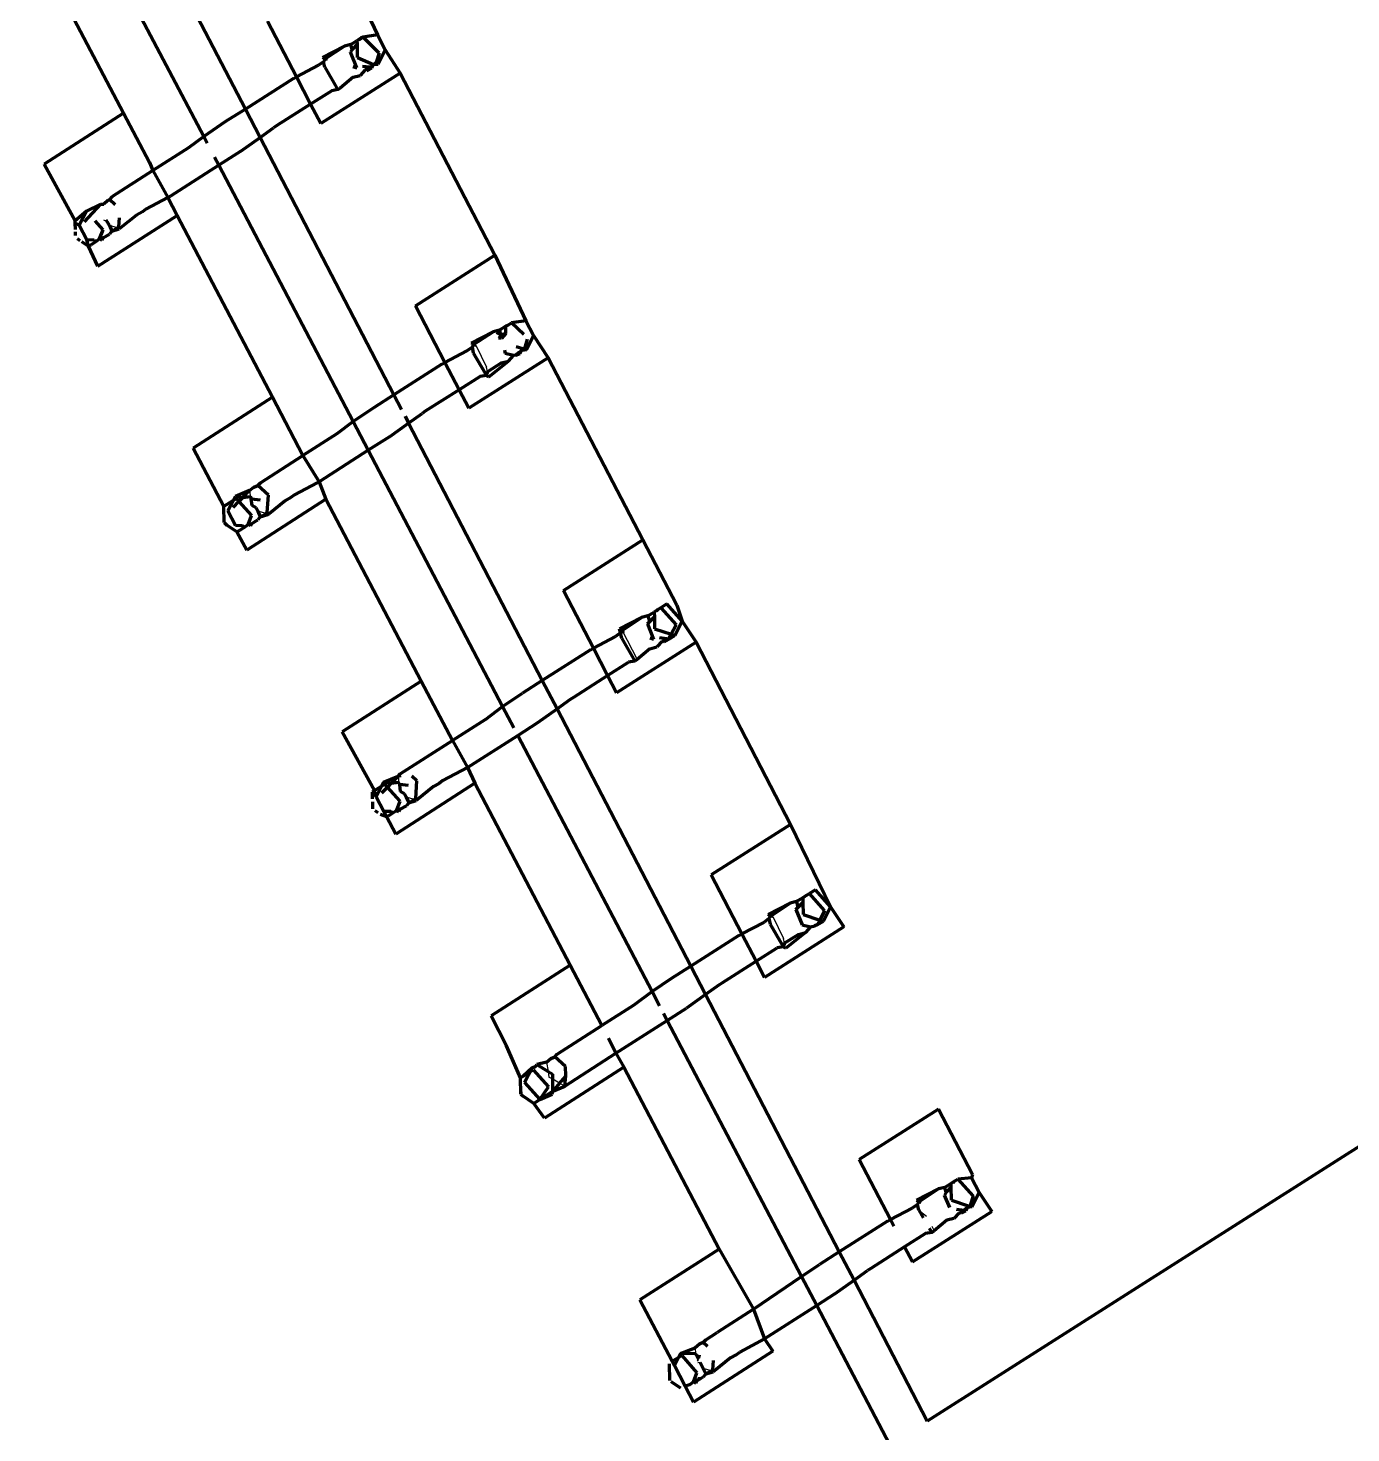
# Model space of a CAD drawing. Header units: millimetres. Extents: x 4307 to 31003, y 2809 to 20009.
# Drawn here: x 11797.15 to 11818.39, y 8554.25 to 8576.82 of the extents above; entities that cross this region are included whole.
import ezdxf

# ---------------------------------------------------------------- set-up
doc = ezdxf.new("R2010")
doc.units = ezdxf.units.MM
doc.layers.add('ProfileEdges', color=7, linetype='Continuous')

msp = doc.modelspace()

# ---------------------------------------------------------------- linework, layer by layer
for p, q in [((11802.102, 8575.861), (11802.16, 8575.854)), ((11798.424, 8573.698), (11798.364, 8573.733)), ((11798.583, 8573.607), (11798.452, 8573.644)), ((11798.611, 8573.591), (11798.583, 8573.607)), ((11804.337, 8571.723), (11804.507, 8571.373)), ((11804.525, 8571.296), (11804.507, 8571.373)), ((11804.486, 8571.272), (11804.525, 8571.296)), ((11800.705, 8569.388), (11800.709, 8569.363)), ((11800.709, 8569.363), (11800.713, 8569.292)), ((11800.968, 8569.018), (11800.837, 8569.055)), ((11800.995, 8569.002), (11800.968, 8569.018)), ((11806.646, 8567.168), (11806.685, 8567.143)), ((11806.685, 8567.143), (11806.929, 8566.676)), ((11803.089, 8564.799), (11803.093, 8564.774)), ((11803.093, 8564.774), (11803.097, 8564.703)), ((11803.352, 8564.429), (11803.221, 8564.465)), ((11803.379, 8564.413), (11803.352, 8564.429)), ((11809.105, 8562.545), (11809.276, 8562.195)), ((11809.255, 8562.093), (11809.294, 8562.118)), ((11809.294, 8562.118), (11809.276, 8562.195)), ((11805.474, 8560.21), (11805.498, 8560.058)), ((11805.498, 8560.058), (11805.512, 8559.968)), ((11805.572, 8559.934), (11805.512, 8559.968)), ((11805.683, 8559.87), (11805.572, 8559.934)), ((11805.764, 8559.824), (11805.683, 8559.87)), ((11811.449, 8557.833), (11811.573, 8557.736)), ((11811.658, 8557.574), (11811.698, 8557.498)), ((11807.858, 8555.621), (11807.866, 8555.524)), ((11807.912, 8555.435), (11807.892, 8555.405)), ((11807.94, 8555.382), (11807.901, 8555.376)), ((11808.121, 8555.25), (11807.99, 8555.287)), ((11808.148, 8555.234), (11808.121, 8555.25))]:
    msp.add_line(p, q)
at = {"layer": 'ProfileEdges', "lineweight": 211}
for p, q in [((11877.128, 8596.113), (11811.584, 8554.444)), ((11798.489, 8579.65), (11800.636, 8575.516)), ((11799.967, 8575.076), (11797.809, 8579.193)), ((11798.679, 8575.449), (11797.148, 8578.37)), ((11802.268, 8577.738), (11802.758, 8576.706)), ((11801.457, 8576.035), (11800.993, 8576.928)), ((11802.231, 8576.528), (11801.877, 8576.346)), ((11802.231, 8576.528), (11801.916, 8576.322)), ((11802.332, 8576.554), (11802.231, 8576.528)), ((11802.332, 8576.554), (11802.434, 8576.616)), ((11802.352, 8576.475), (11802.332, 8576.554)), ((11802.435, 8576.562), (11802.352, 8576.475)), ((11802.489, 8576.653), (11802.434, 8576.616)), ((11802.435, 8576.562), (11802.434, 8576.616)), ((11802.439, 8576.345), (11802.435, 8576.562)), ((11802.463, 8576.629), (11802.526, 8576.671)), ((11802.526, 8576.671), (11802.489, 8576.653)), ((11802.758, 8576.706), (11802.526, 8576.671)), ((11802.785, 8576.412), (11802.526, 8576.671)), ((11802.881, 8576.47), (11802.758, 8576.706)), ((11801.877, 8576.346), (11801.916, 8576.322)), ((11801.916, 8576.322), (11801.893, 8576.274)), ((11801.953, 8576.312), (11801.916, 8576.322)), ((11802.352, 8576.475), (11802.324, 8576.428)), ((11802.425, 8576.181), (11802.324, 8576.428)), ((11802.439, 8576.345), (11802.695, 8576.234)), ((11802.785, 8576.412), (11802.739, 8576.262)), ((11802.881, 8576.47), (11802.767, 8576.239)), ((11802.881, 8576.47), (11803.123, 8576.094)), ((11801.457, 8576.035), (11801.809, 8576.221)), ((11801.893, 8576.274), (11801.809, 8576.221)), ((11803.123, 8576.094), (11801.848, 8575.283)), ((11801.912, 8576.189), (11801.893, 8576.274)), ((11801.912, 8576.189), (11802.102, 8575.861)), ((11802.363, 8576.202), (11802.425, 8576.181)), ((11802.559, 8576.146), (11802.478, 8576.055)), ((11802.638, 8576.188), (11802.516, 8576.2)), ((11802.667, 8576.179), (11802.559, 8576.146)), ((11802.587, 8576.128), (11802.667, 8576.179)), ((11802.695, 8576.234), (11802.638, 8576.188)), ((11802.667, 8576.179), (11802.638, 8576.188)), ((11802.695, 8576.234), (11802.667, 8576.179)), ((11802.739, 8576.262), (11802.695, 8576.234)), ((11802.695, 8576.234), (11802.767, 8576.239)), ((11803.123, 8576.094), (11804.643, 8573.167)), ((11801.41, 8576.009), (11800.636, 8575.516)), ((11801.41, 8576.009), (11801.457, 8576.035)), ((11801.685, 8575.596), (11801.457, 8576.035)), ((11802.102, 8575.861), (11802.121, 8575.828)), ((11802.121, 8575.828), (11802.16, 8575.854)), ((11802.365, 8576.027), (11802.16, 8575.854)), ((11802.365, 8576.027), (11802.478, 8576.055)), ((11802.023, 8575.811), (11801.685, 8575.596)), ((11802.121, 8575.828), (11802.023, 8575.811)), ((11798.679, 8575.449), (11797.407, 8574.633)), ((11799.095, 8574.656), (11798.679, 8575.449)), ((11800.636, 8575.516), (11800.318, 8575.314)), ((11800.636, 8575.516), (11800.873, 8575.06)), ((11801.685, 8575.596), (11801.141, 8575.251)), ((11801.848, 8575.283), (11801.685, 8575.596)), ((11800.318, 8575.314), (11799.967, 8575.076)), ((11800.873, 8575.06), (11801.09, 8575.217)), ((11801.141, 8575.251), (11801.09, 8575.217)), ((11799.967, 8575.076), (11799.722, 8574.891)), ((11800.023, 8574.969), (11799.967, 8575.076)), ((11800.565, 8574.841), (11800.873, 8575.06)), ((11800.873, 8575.06), (11803.021, 8570.927)), ((11799.722, 8574.891), (11799.152, 8574.527)), ((11800.209, 8574.614), (11800.141, 8574.745)), ((11800.565, 8574.841), (11800.209, 8574.614)), ((11797.904, 8573.721), (11797.407, 8574.633)), ((11799.152, 8574.527), (11798.493, 8574.104)), ((11799.095, 8574.656), (11799.152, 8574.527)), ((11799.152, 8574.527), (11799.389, 8574.094)), ((11800.209, 8574.614), (11799.435, 8574.119)), ((11802.368, 8570.497), (11800.209, 8574.614)), ((11798.43, 8574.047), (11798.364, 8573.987)), ((11798.43, 8574.047), (11798.453, 8574.062)), ((11798.493, 8574.104), (11798.453, 8574.062)), ((11798.543, 8573.978), (11798.453, 8574.062)), ((11799.039, 8573.907), (11799.389, 8574.094)), ((11799.389, 8574.094), (11799.435, 8574.119)), ((11799.389, 8574.094), (11799.539, 8573.809)), ((11798.085, 8573.876), (11797.904, 8573.721)), ((11797.969, 8573.651), (11798.085, 8573.876)), ((11798.054, 8573.707), (11798.314, 8573.989)), ((11798.085, 8573.876), (11798.314, 8573.989)), ((11798.314, 8573.989), (11798.364, 8573.987)), ((11798.89, 8573.813), (11798.633, 8573.606)), ((11798.982, 8573.865), (11798.89, 8573.813)), ((11799.039, 8573.907), (11798.982, 8573.865)), ((11797.905, 8573.683), (11797.904, 8573.721)), ((11797.907, 8573.582), (11797.905, 8573.683)), ((11797.969, 8573.651), (11797.905, 8573.683)), ((11797.969, 8573.651), (11798.092, 8573.415)), ((11798.351, 8573.577), (11798.224, 8573.72)), ((11798.267, 8572.993), (11799.539, 8573.809)), ((11798.424, 8573.698), (11798.403, 8573.739)), ((11798.452, 8573.644), (11798.424, 8573.698)), ((11798.452, 8573.644), (11798.49, 8573.553)), ((11798.49, 8573.553), (11798.583, 8573.607)), ((11798.49, 8573.553), (11798.611, 8573.591)), ((11798.583, 8573.607), (11798.604, 8573.623)), ((11798.604, 8573.623), (11798.617, 8573.771)), ((11798.611, 8573.591), (11798.604, 8573.623)), ((11798.633, 8573.606), (11798.611, 8573.591)), ((11799.539, 8573.809), (11801.07, 8570.888)), ((11797.909, 8573.483), (11797.908, 8573.543)), ((11797.933, 8573.437), (11797.978, 8573.406)), ((11798.007, 8573.387), (11798.117, 8573.313)), ((11798.206, 8573.413), (11798.092, 8573.415)), ((11798.117, 8573.313), (11798.092, 8573.415)), ((11798.232, 8573.384), (11798.16, 8573.336)), ((11798.232, 8573.384), (11798.206, 8573.413)), ((11798.232, 8573.384), (11798.295, 8573.431)), ((11798.295, 8573.431), (11798.351, 8573.577)), ((11798.353, 8573.45), (11798.295, 8573.431)), ((11798.295, 8573.431), (11798.333, 8573.411)), ((11798.353, 8573.45), (11798.333, 8573.411)), ((11798.353, 8573.45), (11798.453, 8573.505)), ((11798.49, 8573.553), (11798.453, 8573.505)), ((11798.117, 8573.313), (11798.16, 8573.336)), ((11798.267, 8572.993), (11798.117, 8573.313)), ((11803.368, 8572.356), (11804.643, 8573.167)), ((11804.643, 8573.167), (11805.142, 8572.117)), ((11803.841, 8571.446), (11803.368, 8572.356)), ((11804.819, 8572.027), (11804.717, 8571.964)), ((11804.847, 8572.039), (11804.819, 8572.027)), ((11804.821, 8571.913), (11804.819, 8572.027)), ((11804.847, 8572.039), (11804.91, 8572.081)), ((11805.142, 8572.117), (11804.91, 8572.081)), ((11805.106, 8571.894), (11804.91, 8572.081)), ((11805.265, 8571.881), (11805.142, 8572.117)), ((11804.615, 8571.939), (11804.261, 8571.757)), ((11804.301, 8571.733), (11804.615, 8571.939)), ((11804.717, 8571.964), (11804.615, 8571.939)), ((11804.678, 8571.897), (11804.717, 8571.964)), ((11804.736, 8571.886), (11804.708, 8571.839)), ((11804.75, 8571.832), (11804.708, 8571.839)), ((11804.717, 8571.964), (11804.736, 8571.886)), ((11804.821, 8571.913), (11804.736, 8571.886)), ((11804.736, 8571.886), (11804.75, 8571.832)), ((11804.821, 8571.913), (11804.75, 8571.832)), ((11805.123, 8571.673), (11805.168, 8571.82)), ((11805.265, 8571.881), (11805.151, 8571.65)), ((11805.265, 8571.881), (11805.498, 8571.523)), ((11803.841, 8571.446), (11804.193, 8571.632)), ((11804.193, 8571.632), (11804.276, 8571.692)), ((11804.301, 8571.733), (11804.261, 8571.757)), ((11804.301, 8571.733), (11804.276, 8571.692)), ((11804.276, 8571.692), (11804.296, 8571.6)), ((11804.296, 8571.6), (11804.486, 8571.272)), ((11804.301, 8571.733), (11804.337, 8571.723)), ((11804.797, 8571.641), (11804.809, 8571.592)), ((11804.944, 8571.557), (11804.809, 8571.592)), ((11804.862, 8571.466), (11804.944, 8571.557)), ((11804.982, 8571.561), (11804.944, 8571.557)), ((11805.022, 8571.599), (11804.982, 8571.561)), ((11804.982, 8571.561), (11805.051, 8571.59)), ((11804.984, 8571.704), (11805.092, 8571.669)), ((11805.076, 8571.638), (11805.022, 8571.599)), ((11805.051, 8571.59), (11805.022, 8571.599)), ((11805.051, 8571.59), (11805.076, 8571.638)), ((11805.123, 8571.673), (11805.076, 8571.638)), ((11805.151, 8571.65), (11805.076, 8571.638)), ((11805.092, 8571.669), (11805.123, 8571.673)), ((11805.123, 8571.673), (11805.151, 8571.65)), ((11803.794, 8571.42), (11803.021, 8570.927)), ((11803.794, 8571.42), (11803.841, 8571.446)), ((11803.841, 8571.446), (11804.07, 8571.007)), ((11805.498, 8571.523), (11804.223, 8570.712)), ((11804.749, 8571.438), (11804.525, 8571.296)), ((11804.544, 8571.216), (11804.862, 8571.466)), ((11804.749, 8571.438), (11804.862, 8571.466)), ((11807.018, 8568.596), (11805.498, 8571.523)), ((11804.407, 8571.221), (11804.07, 8571.007)), ((11804.505, 8571.239), (11804.407, 8571.221)), ((11804.486, 8571.272), (11804.505, 8571.239)), ((11804.525, 8571.296), (11804.505, 8571.239)), ((11804.505, 8571.239), (11804.544, 8571.216)), ((11801.07, 8570.888), (11799.798, 8570.072)), ((11801.56, 8569.953), (11801.07, 8570.888)), ((11803.021, 8570.927), (11802.703, 8570.724)), ((11803.021, 8570.927), (11803.143, 8570.691)), ((11804.07, 8571.007), (11803.525, 8570.662)), ((11804.223, 8570.712), (11804.07, 8571.007)), ((11802.703, 8570.724), (11802.368, 8570.497)), ((11803.525, 8570.662), (11803.474, 8570.628)), ((11802.368, 8570.497), (11802.106, 8570.302)), ((11802.61, 8570.035), (11802.368, 8570.497)), ((11802.949, 8570.252), (11803.258, 8570.471)), ((11803.201, 8570.581), (11803.258, 8570.471)), ((11803.258, 8570.471), (11803.474, 8570.628)), ((11803.258, 8570.471), (11805.405, 8566.338)), ((11802.106, 8570.302), (11801.56, 8569.953)), ((11802.949, 8570.252), (11802.61, 8570.035)), ((11800.288, 8569.132), (11799.798, 8570.072)), ((11802.61, 8570.035), (11801.82, 8569.53)), ((11804.768, 8565.919), (11802.61, 8570.035)), ((11800.878, 8569.515), (11801.56, 8569.953)), ((11801.56, 8569.953), (11801.82, 8569.53)), ((11801.791, 8569.514), (11801.82, 8569.53)), ((11801.82, 8569.53), (11801.93, 8569.248)), ((11800.705, 8569.388), (11800.476, 8569.292)), ((11800.594, 8569.276), (11800.705, 8569.388)), ((11800.705, 8569.388), (11800.774, 8569.444)), ((11800.774, 8569.444), (11800.837, 8569.472)), ((11800.837, 8569.472), (11800.878, 8569.515)), ((11801.007, 8569.316), (11800.837, 8569.472)), ((11800.988, 8569.034), (11801.007, 8569.316)), ((11801.423, 8569.318), (11801.367, 8569.276)), ((11801.423, 8569.318), (11801.791, 8569.514)), ((11800.328, 8569.162), (11800.288, 8569.132)), ((11800.294, 8568.875), (11800.288, 8569.132)), ((11800.328, 8569.162), (11800.444, 8569.232)), ((11800.353, 8569.061), (11800.444, 8569.232)), ((11800.438, 8569.118), (11800.534, 8569.215)), ((11800.444, 8569.232), (11800.476, 8569.292)), ((11800.444, 8569.232), (11800.492, 8569.263)), ((11800.476, 8569.292), (11800.594, 8569.276)), ((11800.492, 8569.263), (11800.534, 8569.215)), ((11800.534, 8569.215), (11800.594, 8569.276)), ((11800.534, 8569.215), (11800.735, 8568.987)), ((11800.594, 8569.276), (11800.713, 8569.292)), ((11801.93, 8569.248), (11800.658, 8568.432)), ((11800.713, 8569.292), (11800.731, 8569.258)), ((11800.731, 8569.258), (11800.874, 8569.238)), ((11800.743, 8569.147), (11800.731, 8569.258)), ((11800.808, 8569.109), (11800.743, 8569.147)), ((11800.837, 8569.055), (11800.808, 8569.109)), ((11801.274, 8569.224), (11801.018, 8569.016)), ((11801.367, 8569.276), (11801.274, 8569.224)), ((11803.461, 8566.328), (11801.93, 8569.248)), ((11800.294, 8568.875), (11800.338, 8568.833)), ((11800.353, 8569.061), (11800.476, 8568.825)), ((11800.679, 8568.842), (11800.735, 8568.987)), ((11800.738, 8568.861), (11800.717, 8568.822)), ((11800.738, 8568.861), (11800.838, 8568.916)), ((11800.837, 8569.055), (11800.874, 8568.964)), ((11800.874, 8568.964), (11800.838, 8568.916)), ((11800.874, 8568.964), (11800.968, 8569.018)), ((11800.874, 8568.964), (11800.995, 8569.002)), ((11800.968, 8569.018), (11800.988, 8569.034)), ((11800.995, 8569.002), (11800.988, 8569.034)), ((11801.018, 8569.016), (11800.995, 8569.002)), ((11800.502, 8568.724), (11800.338, 8568.833)), ((11800.59, 8568.824), (11800.476, 8568.825)), ((11800.544, 8568.747), (11800.502, 8568.724)), ((11800.658, 8568.432), (11800.502, 8568.724)), ((11800.616, 8568.794), (11800.544, 8568.747)), ((11800.616, 8568.794), (11800.59, 8568.824)), ((11800.616, 8568.794), (11800.679, 8568.842)), ((11800.717, 8568.822), (11800.679, 8568.842)), ((11805.743, 8567.785), (11807.018, 8568.596)), ((11807.018, 8568.596), (11807.563, 8567.547)), ((11806.226, 8566.857), (11805.743, 8567.785)), ((11807.309, 8567.507), (11807.257, 8567.475)), ((11807.407, 8567.567), (11807.309, 8567.507)), ((11807.309, 8567.507), (11807.553, 8567.234)), ((11807.649, 8567.292), (11807.407, 8567.567)), ((11807.563, 8567.547), (11807.649, 8567.292)), ((11806.646, 8567.168), (11806.999, 8567.349)), ((11806.685, 8567.143), (11806.999, 8567.349)), ((11807.101, 8567.375), (11806.999, 8567.349)), ((11807.092, 8567.25), (11807.124, 8567.282)), ((11807.101, 8567.375), (11807.203, 8567.437)), ((11807.101, 8567.375), (11807.124, 8567.282)), ((11807.124, 8567.282), (11807.204, 8567.362)), ((11807.257, 8567.475), (11807.203, 8567.437)), ((11807.203, 8567.437), (11807.204, 8567.362)), ((11807.204, 8567.362), (11807.208, 8567.167)), ((11807.257, 8567.475), (11807.232, 8567.45)), ((11807.535, 8567.061), (11807.649, 8567.292)), ((11807.649, 8567.292), (11807.873, 8566.951)), ((11806.226, 8566.857), (11806.578, 8567.042)), ((11806.66, 8567.103), (11806.578, 8567.042)), ((11806.66, 8567.103), (11806.646, 8567.168)), ((11806.66, 8567.103), (11806.685, 8567.143)), ((11806.721, 8567.134), (11806.66, 8567.103)), ((11806.68, 8567.011), (11806.66, 8567.103)), ((11807.092, 8567.25), (11807.193, 8567.003)), ((11807.208, 8567.167), (11807.476, 8567.08)), ((11807.436, 8567), (11807.476, 8567.08)), ((11807.436, 8567), (11807.535, 8567.061)), ((11807.476, 8567.08), (11807.553, 8567.234)), ((11807.476, 8567.08), (11807.535, 8567.061)), ((11806.178, 8566.831), (11805.405, 8566.338)), ((11806.178, 8566.831), (11806.226, 8566.857)), ((11806.454, 8566.417), (11806.226, 8566.857)), ((11807.873, 8566.951), (11806.598, 8566.141)), ((11806.68, 8567.011), (11806.89, 8566.65)), ((11807.134, 8566.849), (11806.929, 8566.676)), ((11807.132, 8567.024), (11807.193, 8567.003)), ((11807.134, 8566.849), (11807.246, 8566.877)), ((11807.328, 8566.968), (11807.246, 8566.877)), ((11807.436, 8567), (11807.285, 8567.022)), ((11807.361, 8566.961), (11807.328, 8566.968)), ((11807.361, 8566.961), (11807.436, 8567)), ((11809.393, 8564.024), (11807.873, 8566.951)), ((11806.454, 8566.417), (11806.791, 8566.632)), ((11806.89, 8566.65), (11806.791, 8566.632)), ((11806.929, 8566.676), (11806.89, 8566.65)), ((11805.909, 8566.072), (11806.454, 8566.417)), ((11806.598, 8566.141), (11806.454, 8566.417)), ((11803.461, 8566.328), (11802.189, 8565.511)), ((11803.461, 8566.328), (11803.961, 8565.374)), ((11805.405, 8566.338), (11805.087, 8566.135)), ((11805.405, 8566.338), (11805.642, 8565.882)), ((11804.49, 8565.712), (11804.768, 8565.919)), ((11804.768, 8565.919), (11805.087, 8566.135)), ((11804.948, 8565.575), (11804.768, 8565.919)), ((11805.642, 8565.882), (11805.859, 8566.039)), ((11805.859, 8566.039), (11805.909, 8566.072)), ((11804.49, 8565.712), (11803.961, 8565.374)), ((11805.333, 8565.662), (11805.642, 8565.882)), ((11805.642, 8565.882), (11807.789, 8561.749)), ((11802.712, 8564.573), (11802.189, 8565.511)), ((11805.011, 8565.456), (11805.333, 8565.662)), ((11803.123, 8564.837), (11803.961, 8565.374)), ((11803.961, 8565.374), (11804.204, 8564.941)), ((11804.204, 8564.941), (11805.011, 8565.456)), ((11807.169, 8561.341), (11805.011, 8565.456)), ((11802.855, 8564.705), (11803.089, 8564.799)), ((11802.98, 8564.688), (11803.089, 8564.799)), ((11803.089, 8564.799), (11803.123, 8564.837)), ((11803.132, 8564.809), (11803.089, 8564.799)), ((11803.391, 8564.727), (11803.312, 8564.8)), ((11803.807, 8564.729), (11804.204, 8564.941)), ((11804.204, 8564.941), (11804.321, 8564.687)), ((11802.712, 8564.573), (11802.673, 8564.543)), ((11802.712, 8564.573), (11802.821, 8564.639)), ((11802.737, 8564.472), (11802.712, 8564.573)), ((11802.737, 8564.472), (11802.821, 8564.639)), ((11802.821, 8564.639), (11802.855, 8564.705)), ((11802.821, 8564.639), (11802.876, 8564.674)), ((11802.918, 8564.626), (11802.822, 8564.528)), ((11802.855, 8564.705), (11802.98, 8564.688)), ((11802.918, 8564.626), (11802.876, 8564.674)), ((11802.98, 8564.688), (11802.918, 8564.626)), ((11803.12, 8564.398), (11802.918, 8564.626)), ((11802.98, 8564.688), (11803.097, 8564.703)), ((11804.321, 8564.687), (11803.05, 8563.871)), ((11803.115, 8564.669), (11803.097, 8564.703)), ((11803.258, 8564.649), (11803.115, 8564.669)), ((11803.127, 8564.557), (11803.115, 8564.669)), ((11803.372, 8564.444), (11803.391, 8564.727)), ((11803.658, 8564.635), (11803.402, 8564.427)), ((11803.751, 8564.686), (11803.658, 8564.635)), ((11803.807, 8564.729), (11803.751, 8564.686)), ((11804.321, 8564.687), (11805.853, 8561.767)), ((11802.673, 8564.543), (11802.675, 8564.436)), ((11802.676, 8564.388), (11802.678, 8564.274)), ((11802.737, 8564.472), (11802.86, 8564.236)), ((11803.064, 8564.252), (11803.12, 8564.398)), ((11803.193, 8564.52), (11803.127, 8564.557)), ((11803.221, 8564.465), (11803.193, 8564.52)), ((11803.221, 8564.465), (11803.259, 8564.374)), ((11803.259, 8564.374), (11803.222, 8564.327)), ((11803.259, 8564.374), (11803.352, 8564.429)), ((11803.259, 8564.374), (11803.379, 8564.413)), ((11803.352, 8564.429), (11803.372, 8564.444)), ((11803.379, 8564.413), (11803.372, 8564.444)), ((11803.402, 8564.427), (11803.379, 8564.413)), ((11802.714, 8564.25), (11802.764, 8564.217)), ((11802.799, 8564.193), (11802.902, 8564.152)), ((11802.975, 8564.234), (11802.86, 8564.236)), ((11802.902, 8564.152), (11802.86, 8564.236)), ((11802.902, 8564.152), (11802.929, 8564.158)), ((11803.05, 8563.871), (11802.902, 8564.152)), ((11803, 8564.205), (11802.929, 8564.158)), ((11803, 8564.205), (11802.975, 8564.234)), ((11803, 8564.205), (11803.064, 8564.252)), ((11803.122, 8564.272), (11803.064, 8564.252)), ((11803.064, 8564.252), (11803.102, 8564.232)), ((11803.122, 8564.272), (11803.102, 8564.232)), ((11803.122, 8564.272), (11803.222, 8564.327)), ((11809.393, 8564.024), (11808.118, 8563.214)), ((11809.393, 8564.024), (11810.033, 8562.703)), ((11808.61, 8562.268), (11808.118, 8563.214)), ((11809.384, 8562.76), (11809.03, 8562.579)), ((11809.069, 8562.554), (11809.384, 8562.76)), ((11809.485, 8562.786), (11809.384, 8562.76)), ((11809.587, 8562.848), (11809.485, 8562.786)), ((11809.485, 8562.786), (11809.508, 8562.693)), ((11809.508, 8562.693), (11809.589, 8562.773)), ((11809.642, 8562.886), (11809.587, 8562.848)), ((11809.587, 8562.848), (11809.589, 8562.773)), ((11809.589, 8562.773), (11809.592, 8562.578)), ((11809.642, 8562.886), (11809.616, 8562.861)), ((11809.642, 8562.886), (11809.694, 8562.918)), ((11809.791, 8562.977), (11809.694, 8562.918)), ((11809.938, 8562.645), (11809.694, 8562.918)), ((11810.033, 8562.703), (11809.791, 8562.977)), ((11809.069, 8562.554), (11809.03, 8562.579)), ((11809.069, 8562.554), (11809.045, 8562.513)), ((11809.105, 8562.545), (11809.069, 8562.554)), ((11809.477, 8562.661), (11809.508, 8562.693)), ((11809.477, 8562.661), (11809.578, 8562.413)), ((11809.592, 8562.578), (11809.86, 8562.491)), ((11809.938, 8562.645), (11809.86, 8562.491)), ((11809.92, 8562.472), (11810.033, 8562.703)), ((11810.033, 8562.703), (11810.248, 8562.38)), ((11808.61, 8562.268), (11808.962, 8562.453)), ((11809.045, 8562.513), (11808.962, 8562.453)), ((11810.248, 8562.38), (11808.973, 8561.569)), ((11809.045, 8562.513), (11809.065, 8562.422)), ((11809.065, 8562.422), (11809.255, 8562.093)), ((11809.578, 8562.413), (11809.712, 8562.379)), ((11809.712, 8562.379), (11809.631, 8562.288)), ((11809.712, 8562.379), (11809.782, 8562.395)), ((11809.82, 8562.411), (11809.782, 8562.395)), ((11809.86, 8562.491), (11809.82, 8562.411)), ((11809.82, 8562.411), (11809.92, 8562.472)), ((11809.86, 8562.491), (11809.92, 8562.472)), ((11808.562, 8562.241), (11807.789, 8561.749)), ((11808.562, 8562.241), (11808.61, 8562.268)), ((11808.61, 8562.268), (11808.838, 8561.828)), ((11809.255, 8562.093), (11809.274, 8562.06)), ((11809.294, 8562.118), (11809.274, 8562.06)), ((11809.518, 8562.26), (11809.294, 8562.118)), ((11809.631, 8562.288), (11809.313, 8562.038)), ((11809.518, 8562.26), (11809.631, 8562.288)), ((11808.838, 8561.828), (11809.176, 8562.043)), ((11809.274, 8562.06), (11809.176, 8562.043)), ((11809.274, 8562.06), (11809.313, 8562.038)), ((11805.853, 8561.767), (11804.581, 8560.951)), ((11806.362, 8560.795), (11805.853, 8561.767)), ((11807.789, 8561.749), (11807.471, 8561.546)), ((11807.789, 8561.749), (11808.026, 8561.293)), ((11808.294, 8561.483), (11808.838, 8561.828)), ((11808.973, 8561.569), (11808.838, 8561.828)), ((11807.471, 8561.546), (11807.169, 8561.341)), ((11808.243, 8561.45), (11808.026, 8561.293)), ((11808.243, 8561.45), (11808.294, 8561.483)), ((11807.169, 8561.341), (11806.875, 8561.123)), ((11807.287, 8561.114), (11807.169, 8561.341)), ((11808.026, 8561.293), (11807.718, 8561.073)), ((11808.026, 8561.293), (11810.174, 8557.16)), ((11804.832, 8560.472), (11804.581, 8560.951)), ((11806.875, 8561.123), (11806.362, 8560.795)), ((11807.411, 8560.878), (11807.352, 8560.991)), ((11807.411, 8560.878), (11807.718, 8561.073)), ((11805.646, 8560.337), (11806.362, 8560.795)), ((11806.588, 8560.352), (11807.411, 8560.878)), ((11809.569, 8556.763), (11807.411, 8560.878)), ((11806.469, 8560.591), (11806.588, 8560.352)), ((11805.057, 8559.954), (11804.832, 8560.472)), ((11805.543, 8560.265), (11805.606, 8560.294)), ((11805.606, 8560.294), (11805.646, 8560.337)), ((11805.775, 8560.138), (11805.606, 8560.294)), ((11805.764, 8559.824), (11806.588, 8560.352)), ((11806.588, 8560.352), (11806.713, 8560.126)), ((11805.244, 8560.114), (11805.096, 8559.984)), ((11805.096, 8559.984), (11805.26, 8560.085)), ((11805.121, 8559.883), (11805.244, 8560.114)), ((11805.244, 8560.114), (11805.3, 8560.142)), ((11805.26, 8560.085), (11805.504, 8559.809)), ((11805.3, 8560.142), (11805.318, 8560.168)), ((11805.474, 8560.21), (11805.318, 8560.168)), ((11805.318, 8560.168), (11805.498, 8560.058)), ((11806.713, 8560.126), (11805.441, 8559.31)), ((11805.474, 8560.21), (11805.543, 8560.265)), ((11805.498, 8560.058), (11805.572, 8560.013)), ((11805.781, 8559.987), (11805.775, 8560.138)), ((11806.713, 8560.126), (11808.244, 8557.206)), ((11805.096, 8559.984), (11805.057, 8559.954)), ((11805.062, 8559.692), (11805.057, 8559.954)), ((11805.121, 8559.883), (11805.365, 8559.609)), ((11805.572, 8559.934), (11805.572, 8560.013)), ((11805.574, 8559.741), (11805.572, 8559.934)), ((11805.683, 8559.87), (11805.574, 8559.741)), ((11805.574, 8559.741), (11805.764, 8559.824)), ((11805.703, 8559.895), (11805.683, 8559.87)), ((11805.781, 8559.987), (11805.703, 8559.895)), ((11805.764, 8559.824), (11805.781, 8559.987)), ((11805.062, 8559.732), (11805.062, 8559.692)), ((11805.062, 8559.692), (11805.098, 8559.661)), ((11805.27, 8559.545), (11805.098, 8559.661)), ((11805.365, 8559.609), (11805.313, 8559.568)), ((11805.365, 8559.609), (11805.504, 8559.809)), ((11805.553, 8559.726), (11805.365, 8559.609)), ((11805.365, 8559.609), (11805.565, 8559.695)), ((11805.565, 8559.695), (11805.574, 8559.741)), ((11805.313, 8559.568), (11805.27, 8559.545)), ((11805.441, 8559.31), (11805.27, 8559.545)), ((11811.768, 8559.453), (11810.493, 8558.642)), ((11812.313, 8558.404), (11811.768, 8559.453)), ((11810.994, 8557.679), (11810.493, 8558.642)), ((11811.972, 8558.259), (11811.869, 8558.197)), ((11812.026, 8558.297), (11811.972, 8558.259)), ((11811.972, 8558.204), (11811.972, 8558.259)), ((11812, 8558.272), (11812.026, 8558.297)), ((11812.026, 8558.297), (11812.078, 8558.329)), ((11812.295, 8558.349), (11812.078, 8558.329)), ((11812.078, 8558.329), (11812.322, 8558.055)), ((11812.313, 8558.404), (11812.295, 8558.349)), ((11812.418, 8558.113), (11812.295, 8558.349)), ((11811.414, 8557.989), (11811.768, 8558.171)), ((11811.768, 8558.171), (11811.453, 8557.965)), ((11811.869, 8558.197), (11811.768, 8558.171)), ((11811.889, 8558.119), (11811.861, 8558.071)), ((11811.95, 8557.873), (11811.861, 8558.071)), ((11811.889, 8558.119), (11811.869, 8558.197)), ((11811.972, 8558.204), (11811.889, 8558.119)), ((11811.976, 8557.989), (11811.972, 8558.204)), ((11812.322, 8558.055), (11812.276, 8557.905)), ((11812.418, 8558.113), (11812.304, 8557.883)), ((11812.418, 8558.113), (11812.623, 8557.809)), ((11810.994, 8557.679), (11811.346, 8557.864)), ((11811.429, 8557.922), (11811.346, 8557.864)), ((11811.348, 8556.998), (11812.623, 8557.809)), ((11811.414, 8557.989), (11811.453, 8557.965)), ((11811.453, 8557.965), (11811.429, 8557.922)), ((11811.449, 8557.833), (11811.429, 8557.922)), ((11811.449, 8557.833), (11811.523, 8557.705)), ((11811.49, 8557.955), (11811.453, 8557.965)), ((11811.976, 8557.989), (11812.245, 8557.902)), ((11812.097, 8557.79), (11812.015, 8557.698)), ((11812.054, 8557.844), (11812.176, 8557.831)), ((11812.13, 8557.782), (11812.097, 8557.79)), ((11812.176, 8557.831), (11812.13, 8557.782)), ((11812.13, 8557.782), (11812.204, 8557.822)), ((11812.229, 8557.871), (11812.176, 8557.831)), ((11812.176, 8557.831), (11812.204, 8557.822)), ((11812.229, 8557.871), (11812.204, 8557.822)), ((11812.276, 8557.905), (11812.229, 8557.871)), ((11812.304, 8557.883), (11812.229, 8557.871)), ((11812.245, 8557.902), (11812.276, 8557.905)), ((11812.276, 8557.905), (11812.304, 8557.883)), ((11810.947, 8557.652), (11810.174, 8557.16)), ((11810.947, 8557.652), (11810.994, 8557.679)), ((11811.049, 8557.574), (11810.994, 8557.679)), ((11811.902, 8557.671), (11811.698, 8557.498)), ((11812.015, 8557.698), (11811.902, 8557.671)), ((11811.56, 8557.454), (11811.222, 8557.24)), ((11811.658, 8557.471), (11811.56, 8557.454)), ((11811.617, 8557.543), (11811.658, 8557.471)), ((11811.658, 8557.471), (11811.698, 8557.498)), ((11808.244, 8557.206), (11806.972, 8556.39)), ((11808.244, 8557.206), (11808.796, 8556.238)), ((11810.174, 8557.16), (11809.855, 8556.957)), ((11810.174, 8557.16), (11810.411, 8556.704)), ((11811.222, 8557.24), (11810.678, 8556.894)), ((11811.348, 8556.998), (11811.222, 8557.24)), ((11809.569, 8556.763), (11809.855, 8556.957)), ((11810.678, 8556.894), (11810.627, 8556.86)), ((11808.796, 8556.238), (11809.569, 8556.763)), ((11809.812, 8556.299), (11809.569, 8556.763)), ((11810.102, 8556.484), (11810.411, 8556.704)), ((11810.411, 8556.704), (11810.627, 8556.86)), ((11810.411, 8556.704), (11811.584, 8554.444)), ((11810.102, 8556.484), (11809.812, 8556.299)), ((11807.488, 8555.405), (11806.972, 8556.39)), ((11808.796, 8556.238), (11808.214, 8555.865)), ((11808.796, 8556.238), (11808.973, 8555.763)), ((11809.812, 8556.299), (11808.973, 8555.763)), ((11810.985, 8554.061), (11809.812, 8556.299)), ((11808.031, 8555.748), (11808.214, 8555.865)), ((11808.576, 8555.55), (11808.973, 8555.763)), ((11808.973, 8555.763), (11809.104, 8555.565)), ((11807.624, 8555.527), (11807.858, 8555.621)), ((11809.104, 8555.565), (11807.832, 8554.749)), ((11807.927, 8555.676), (11807.858, 8555.621)), ((11807.99, 8555.705), (11807.927, 8555.676)), ((11807.99, 8555.705), (11808.031, 8555.748)), ((11808.058, 8555.642), (11807.99, 8555.705)), ((11808.519, 8555.508), (11808.576, 8555.55)), ((11807.441, 8555.364), (11807.447, 8555.096)), ((11807.488, 8555.405), (11807.593, 8555.465)), ((11807.526, 8555.333), (11807.488, 8555.405)), ((11807.526, 8555.333), (11807.593, 8555.465)), ((11807.698, 8555.005), (11807.526, 8555.333)), ((11807.593, 8555.465), (11807.624, 8555.527)), ((11807.644, 8555.495), (11807.593, 8555.465)), ((11807.866, 8555.524), (11807.624, 8555.527)), ((11807.644, 8555.495), (11807.888, 8555.22)), ((11807.866, 8555.524), (11807.884, 8555.49)), ((11807.884, 8555.49), (11807.945, 8555.482)), ((11807.912, 8555.435), (11807.884, 8555.49)), ((11807.99, 8555.287), (11807.94, 8555.382)), ((11808.141, 8555.266), (11808.154, 8555.415)), ((11808.427, 8555.456), (11808.171, 8555.249)), ((11808.427, 8555.456), (11808.519, 8555.508)), ((11807.832, 8555.074), (11807.888, 8555.22)), ((11807.89, 8555.093), (11807.832, 8555.074)), ((11807.89, 8555.093), (11807.87, 8555.054)), ((11807.95, 8555.126), (11807.89, 8555.093)), ((11807.904, 8555.119), (11807.89, 8555.093)), ((11807.95, 8555.126), (11807.904, 8555.119)), ((11807.99, 8555.148), (11807.95, 8555.126)), ((11807.99, 8555.287), (11808.033, 8555.201)), ((11808.033, 8555.201), (11807.99, 8555.148)), ((11808.033, 8555.201), (11808.121, 8555.25)), ((11808.033, 8555.201), (11808.148, 8555.234)), ((11808.121, 8555.25), (11808.141, 8555.266)), ((11808.148, 8555.234), (11808.141, 8555.266)), ((11808.171, 8555.249), (11808.148, 8555.234)), ((11807.469, 8555.081), (11807.622, 8554.978)), ((11807.769, 8555.027), (11807.698, 8555.005)), ((11807.832, 8554.749), (11807.698, 8555.005)), ((11807.769, 8555.027), (11807.832, 8555.074)), ((11807.832, 8555.074), (11807.87, 8555.054))]:
    msp.add_line(p, q, dxfattribs=at)

doc.saveas('drawing.dxf')
